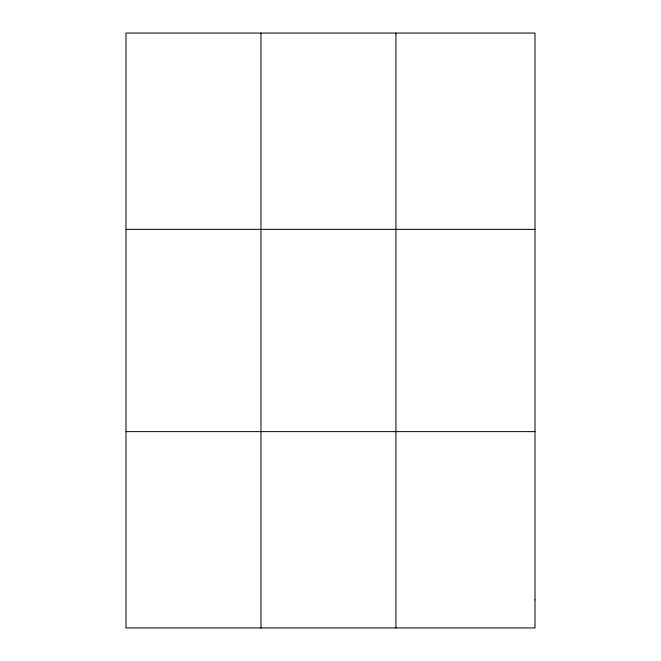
<?xml version="1.0" encoding="UTF-8"?>
<svg xmlns="http://www.w3.org/2000/svg" width="661" height="661" viewBox="0 0 661 661"><rect width="100%" height="100%" fill="white"/><g stroke="black" fill="none" stroke-linecap="round" stroke-linejoin="round"><path stroke-width="0.99" d="M260.971 33.05L260.971 627.95M395.939 33.05L395.939 627.95M125.995 229.367L535.005 229.367M125.995 431.633L535.005 431.633M535.005 599.907L535.005 627.95L125.995 627.95L125.995 33.05L535.005 33.05L535.005 599.907"/></g></svg>
